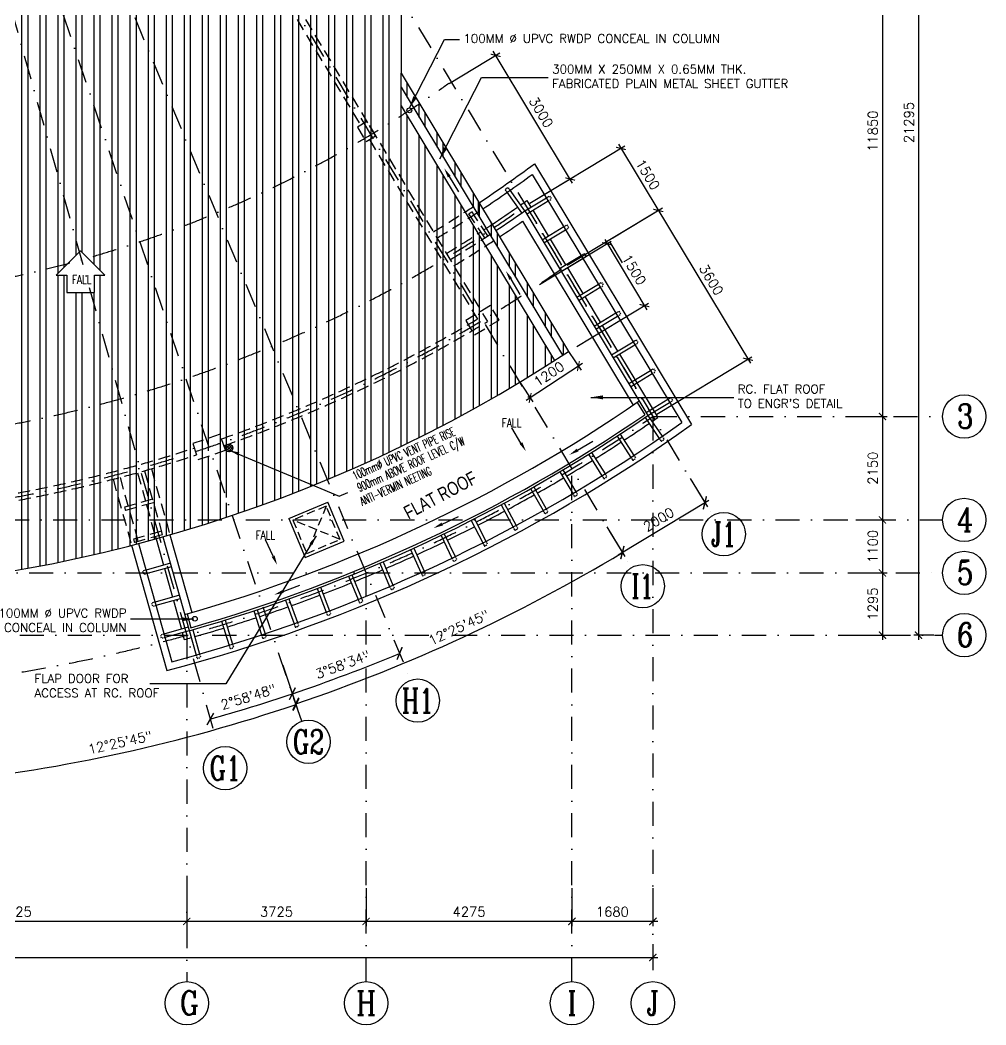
# Model space of a CAD drawing. Extents: x 2879167 to 2959690, y -882003 to -585933.
# Drawn here: x 2919544 to 2939605, y -626354 to -605484 of the extents above; entities that cross this region are included whole.
import ezdxf
from ezdxf.enums import TextEntityAlignment as Align

# ---------------------------------------------------------------- set-up
doc = ezdxf.new("R2010")
doc.units = 0
doc.header["$LTSCALE"] = 1000
doc.header["$MEASUREMENT"] = 0
doc.header["$PDMODE"] = 66
for name, pattern in [('DASHDOT', [1, 0.5, -0.25, 0, -0.25]), ('HIDDEN', [0.375, 0.25, -0.125]), ('HIDDEN2', [0.1875, 0.125, -0.0625])]:
    doc.linetypes.add(name, pattern=pattern)
doc.layers.get('0').update_dxf_attribs({"linetype": 'CONTINUOUS'})
doc.layers.get('DEFPOINTS').update_dxf_attribs({"linetype": 'CONTINUOUS'})
for name, color, linetype in [('buildgLIne', 5, 'HIDDEN'), ('DIM', 5, 'CONTINUOUS'), ('GRID', 6, 'DASHDOT'), ('H', 6, 'CONTINUOUS'), ('h-roof', 1, 'CONTINUOUS'), ('LINE', 7, 'CONTINUOUS'), ('ROOF', 7, 'CONTINUOUS'), ('roof-hidden', 5, 'HIDDEN'), ('RWDP', 5, 'CONTINUOUS'), ('SPEC', 7, 'CONTINUOUS'), ('TEXT', 7, 'CONTINUOUS'), ('VP', 1, 'CONTINUOUS')]:
    doc.layers.add(name, color=color, linetype=linetype)
doc.styles.add('1', font='ROMANC.SHX', dxfattribs={"width": 0.65, "height": 0.5})
doc.styles.add('ROMANS', font='romans.shx')
doc.styles.get("Standard").update_dxf_attribs({"font": 'Helv.shx'})
doc.dimstyles.get("Standard").update_dxf_attribs({"dimscale": 5, "dimtxt": 1, "dimasz": 2, "dimexe": 1, "dimexo": 1, "dimgap": 1, "dimtad": 0, "dimtih": 1, "dimtoh": 1, "dimdec": 4, "dimzin": 0, "dimdsep": 46, "dimtxsty": 'ROMANS', "dimcen": 1, "dimadec": 0, "dimazin": 0, "dimtfac": 1, "dimtdec": 4, "dimtofl": 0, "dimtmove": 0, "dimatfit": 3, "dimfxl": 0, "dimtolj": 1, "dimtzin": 0, "dimarcsym": 0})
doc.dimstyles.new('STANDARD$0', dxfattribs={"dimscale": 0, "dimtxt": 8, "dimasz": 6, "dimexe": 1, "dimexo": 1, "dimgap": 3, "dimtad": 1, "dimdec": 0, "dimlfac": -1, "dimrnd": 1, "dimzin": 0, "dimdsep": 46, "dimtxsty": 'Standard', "dimcen": 0, "dimclrd": 5, "dimclre": 250, "dimadec": 0, "dimazin": 0, "dimtfac": 1, "dimtdec": 4, "dimtofl": 0, "dimtmove": 0, "dimatfit": 3, "dimfxl": 0, "dimtolj": 1, "dimtzin": 0, "dimarcsym": 0})

# ---------------------------------------------------------------- blocks, each defined once
blk = doc.blocks.new('_ARCHTICK')
at = {"color": 0, "linetype": 'ByBlock', "const_width": 0.15}
blk.add_lwpolyline([(-0.5, -0.5), (0.5, 0.5)], dxfattribs=at)
blk = doc.blocks.new('*D164')
at = {"layer": 'DEFPOINTS', "color": 0}
for p in [(2931773, -610056), (2934661, -612528), (2932687, -613717)]:
    blk.add_point(p, dxfattribs=at)
at = {"layer": 'DIM', "color": 0}
for p, q in [((2931858, -610004), (2932884, -609386)), ((2932747, -609352), (2934712, -612613)), ((2932772, -613666), (2934746, -612476))]:
    blk.add_line(p, q, dxfattribs=at)
at = {"layer": 'DIM', "color": 0, "xscale": 150, "yscale": 150, "zscale": 150}
for p, rotation in [((2932799, -609438), 121.0729510013651), ((2934661, -612528), 301.0729510013651)]:
    blk.add_blockref('_ARCHTICK', p, dxfattribs=dict(at, rotation=rotation))
at = {"layer": 'DIM', "color": 7, "insert": (2933901, -610879), "char_height": 200, "attachment_point": 5, "rotation": 301.073, "style": 'ROMANS'}
blk.add_mtext('\\A1;3600', dxfattribs=at)
blk = doc.blocks.new('*D165')
at = {"layer": 'DEFPOINTS', "color": 0}
for p in [(2930048, -609339), (2932799, -609438), (2930825, -610627)]:
    blk.add_point(p, dxfattribs=at)
at = {"layer": 'DIM', "color": 0}
for p, q in [((2930134, -609288), (2932108, -608098)), ((2931971, -608064), (2932850, -609523)), ((2930910, -610576), (2932884, -609386))]:
    blk.add_line(p, q, dxfattribs=at)
at = {"layer": 'DIM', "color": 0, "xscale": 150, "yscale": 150, "zscale": 150}
for p, rotation in [((2932023, -608149), 121.0729510013651), ((2932799, -609438), 301.0729510013651)]:
    blk.add_blockref('_ARCHTICK', p, dxfattribs=dict(at, rotation=rotation))
at = {"layer": 'DIM', "color": 7, "insert": (2932582, -608690), "char_height": 200, "attachment_point": 5, "rotation": 301.073, "style": 'ROMANS'}
blk.add_mtext('\\A1;1500', dxfattribs=at)
blk = doc.blocks.new('*D167')
at = {"layer": 'DEFPOINTS', "color": 0}
for p in [(2936645, -601866), (2936645, -613717), (2937455, -613717)]:
    blk.add_point(p, dxfattribs=at)
at = {"layer": 'DIM', "color": 0}
for p, q in [((2936745, -601866), (2937555, -601866)), ((2937455, -601766), (2937455, -613817)), ((2936745, -613717), (2937555, -613717))]:
    blk.add_line(p, q, dxfattribs=at)
at = {"layer": 'DIM', "color": 0, "xscale": 150, "yscale": 150, "zscale": 150}
for p, rotation in [((2937455, -601866), 90), ((2937455, -613717), 270)]:
    blk.add_blockref('_ARCHTICK', p, dxfattribs=dict(at, rotation=rotation))
at = {"layer": 'DIM', "color": 7, "insert": (2937255, -607791), "char_height": 200, "attachment_point": 5, "rotation": 90, "style": 'ROMANS'}
blk.add_mtext('\\A1;11850', dxfattribs=at)
blk = doc.blocks.new('*D168')
at = {"layer": 'DEFPOINTS', "color": 0}
for p in [(2936805, -613717), (2936805, -615866), (2937455, -615866)]:
    blk.add_point(p, dxfattribs=at)
at = {"layer": 'DIM', "color": 0}
for p, q in [((2936905, -613717), (2937555, -613717)), ((2937455, -613617), (2937455, -615966)), ((2936905, -615866), (2937555, -615866))]:
    blk.add_line(p, q, dxfattribs=at)
at = {"layer": 'DIM', "color": 0, "xscale": 150, "yscale": 150, "zscale": 150}
for p, rotation in [((2937455, -613717), 90), ((2937455, -615866), 270)]:
    blk.add_blockref('_ARCHTICK', p, dxfattribs=dict(at, rotation=rotation))
at = {"layer": 'DIM', "color": 7, "insert": (2937255, -614791), "char_height": 200, "attachment_point": 5, "rotation": 90, "style": 'ROMANS'}
blk.add_mtext('\\A1;2150', dxfattribs=at)
blk = doc.blocks.new('*D169')
at = {"layer": 'DEFPOINTS', "color": 0}
for p in [(2936805, -615866), (2936805, -616966), (2937455, -616966)]:
    blk.add_point(p, dxfattribs=at)
at = {"layer": 'DIM', "color": 0}
for p, q in [((2936905, -615866), (2937555, -615866)), ((2937455, -615766), (2937455, -617066)), ((2936905, -616966), (2937555, -616966))]:
    blk.add_line(p, q, dxfattribs=at)
at = {"layer": 'DIM', "color": 0, "xscale": 150, "yscale": 150, "zscale": 150}
for p, rotation in [((2937455, -615866), 90), ((2937455, -616966), 270)]:
    blk.add_blockref('_ARCHTICK', p, dxfattribs=dict(at, rotation=rotation))
at = {"layer": 'DIM', "color": 7, "insert": (2937255, -616416), "char_height": 200, "attachment_point": 5, "rotation": 90, "style": 'ROMANS'}
blk.add_mtext('\\A1;1100', dxfattribs=at)
blk = doc.blocks.new('A$C20F67EEF')
at = {"layer": 'LINE', "color": 5}
blk.add_line((33, 200), (33, 571), dxfattribs=at)
blk.add_solid([(0, 200), (67, 200), (33, 0)], dxfattribs=at)
blk = doc.blocks.new('*D177')
at = {"layer": 'DEFPOINTS', "color": 0}
for p in [(2914231, -586966), (2914231, -586966), (2924967, -618785), (2917884, -620514), (2920442, -620949)]:
    blk.add_point(p, dxfattribs=at)
at = {"layer": 'DIM'}
for p, q in [((2924999, -618880), (2925307, -619794)), ((2917895, -620614), (2917982, -621408))]:
    blk.add_line(p, q, dxfattribs=at)
blk.add_arc((2914231, -586966), 34546, 276.2146, 288.6438, dxfattribs=at)
at = {"layer": 'DIM', "xscale": 200, "yscale": 200, "zscale": 200}
for p, rotation in [((2925275, -619699), 18.64377093083684), ((2917971, -621309), 186.2145905017483)]:
    blk.add_blockref('_ARCHTICK', p, dxfattribs=dict(at, rotation=rotation))
at = {"layer": 'DIM', "color": 7, "insert": (2921620, -620488), "char_height": 200, "attachment_point": 5, "rotation": 12.4292, "style": 'ROMANS'}
blk.add_mtext('\\A1;12°25\'45"', dxfattribs=at)
blk = doc.blocks.new('*D178')
at = {"layer": 'DEFPOINTS', "color": 0}
for p in [(2914231, -586966), (2914231, -586966), (2931679, -615920), (2924967, -618785), (2927606, -618803)]:
    blk.add_point(p, dxfattribs=at)
at = {"layer": 'DIM'}
for p, q in [((2931731, -616006), (2932106, -616628)), ((2924999, -618880), (2925302, -619780))]:
    blk.add_line(p, q, dxfattribs=at)
blk.add_arc((2914231, -586966), 34532, 288.6438, 301.073, dxfattribs=at)
at = {"layer": 'DIM', "xscale": 200, "yscale": 200, "zscale": 200}
for p, rotation in [((2932054, -616543), 31.07295125743982), ((2925270, -619686), 198.6437709308354)]:
    blk.add_blockref('_ARCHTICK', p, dxfattribs=dict(at, rotation=rotation))
at = {"layer": 'DIM', "color": 7, "insert": (2928656, -618100), "char_height": 200, "attachment_point": 5, "rotation": 24.8584, "style": 'ROMANS'}
blk.add_mtext('\\A1;12°25\'45"', dxfattribs=at)
blk = doc.blocks.new('*D132')
at = {"layer": 'DEFPOINTS', "color": 0}
for p in [(2936805, -616966), (2936805, -618259), (2937455, -618259)]:
    blk.add_point(p, dxfattribs=at)
at = {"layer": 'DIM', "color": 0}
for p, q in [((2937455, -616866), (2937455, -618359)), ((2936905, -616966), (2937555, -616966)), ((2936905, -618259), (2937555, -618259))]:
    blk.add_line(p, q, dxfattribs=at)
at = {"layer": 'DIM', "color": 0, "xscale": 150, "yscale": 150, "zscale": 150}
for p, rotation in [((2937455, -616966), 90), ((2937455, -618259), 270)]:
    blk.add_blockref('_ARCHTICK', p, dxfattribs=dict(at, rotation=rotation))
at = {"layer": 'DIM', "color": 7, "insert": (2937255, -617612), "char_height": 200, "attachment_point": 5, "rotation": 90, "style": 'ROMANS'}
blk.add_mtext('\\A1;1295', dxfattribs=at)
blk = doc.blocks.new('*D133')
at = {"layer": 'DEFPOINTS', "color": 0}
for p in [(2938621, -596966), (2938205, -618259), (2938621, -618259)]:
    blk.add_point(p, dxfattribs=at)
at = {"layer": 'DIM', "color": 0}
for p, q in [((2938205, -596866), (2938205, -618359)), ((2938521, -596966), (2938105, -596966)), ((2938521, -618259), (2938105, -618259))]:
    blk.add_line(p, q, dxfattribs=at)
at = {"layer": 'DIM', "color": 0, "xscale": 150, "yscale": 150, "zscale": 150}
for p, rotation in [((2938205, -596966), 90), ((2938205, -618259), 270)]:
    blk.add_blockref('_ARCHTICK', p, dxfattribs=dict(at, rotation=rotation))
at = {"layer": 'DIM', "color": 7, "insert": (2938005, -607612), "char_height": 200, "attachment_point": 5, "rotation": 90, "style": 'ROMANS'}
blk.add_mtext('\\A1;21295', dxfattribs=at)
blk = doc.blocks.new('*D134')
at = {"layer": 'DEFPOINTS', "color": 0}
for p in [(2895776, -624580), (2932687, -624580), (2932687, -624954)]:
    blk.add_point(p, dxfattribs=at)
at = {"layer": 'DIM', "color": 0}
for p, q in [((2895776, -624680), (2895776, -625054)), ((2932687, -624680), (2932687, -625054)), ((2895676, -624954), (2932787, -624954))]:
    blk.add_line(p, q, dxfattribs=at)
at = {"layer": 'DIM', "color": 0, "xscale": 150, "yscale": 150, "zscale": 150, "rotation": 180}
blk.add_blockref('_ARCHTICK', (2895776, -624954), dxfattribs=at)
at = {"layer": 'DIM', "color": 0, "xscale": 150, "yscale": 150, "zscale": 150}
blk.add_blockref('_ARCHTICK', (2932687, -624954), dxfattribs=at)
at = {"layer": 'DIM', "color": 7, "insert": (2914231, -624754), "char_height": 200, "attachment_point": 5, "style": 'ROMANS'}
blk.add_mtext('\\A1;36910', dxfattribs=at)
blk = doc.blocks.new('*D137')
at = {"layer": 'DEFPOINTS', "color": 0}
for p in [(2931006, -623417), (2932687, -623417), (2931006, -624204)]:
    blk.add_point(p, dxfattribs=at)
at = {"layer": 'DIM', "color": 0}
for p, q in [((2931006, -623517), (2931006, -624304)), ((2932687, -623517), (2932687, -624304)), ((2932787, -624204), (2930906, -624204))]:
    blk.add_line(p, q, dxfattribs=at)
at = {"layer": 'DIM', "color": 0, "xscale": 150, "yscale": 150, "zscale": 150, "rotation": 180}
blk.add_blockref('_ARCHTICK', (2931006, -624204), dxfattribs=at)
at = {"layer": 'DIM', "color": 0, "xscale": 150, "yscale": 150, "zscale": 150}
blk.add_blockref('_ARCHTICK', (2932687, -624204), dxfattribs=at)
at = {"layer": 'DIM', "color": 7, "insert": (2931846, -624004), "char_height": 200, "attachment_point": 5, "style": 'ROMANS'}
blk.add_mtext('\\A1;1680', dxfattribs=at)
blk = doc.blocks.new('*D138')
at = {"layer": 'DEFPOINTS', "color": 0}
for p in [(2926731, -623417), (2931006, -623417), (2926731, -624204)]:
    blk.add_point(p, dxfattribs=at)
at = {"layer": 'DIM', "color": 0}
for p, q in [((2926731, -623517), (2926731, -624304)), ((2931006, -623517), (2931006, -624304)), ((2931106, -624204), (2926631, -624204))]:
    blk.add_line(p, q, dxfattribs=at)
at = {"layer": 'DIM', "color": 0, "xscale": 150, "yscale": 150, "zscale": 150, "rotation": 180}
blk.add_blockref('_ARCHTICK', (2926731, -624204), dxfattribs=at)
at = {"layer": 'DIM', "color": 0, "xscale": 150, "yscale": 150, "zscale": 150}
blk.add_blockref('_ARCHTICK', (2931006, -624204), dxfattribs=at)
at = {"layer": 'DIM', "color": 7, "insert": (2928869, -624004), "char_height": 200, "attachment_point": 5, "style": 'ROMANS'}
blk.add_mtext('\\A1;4275', dxfattribs=at)
blk = doc.blocks.new('*D139')
at = {"layer": 'DEFPOINTS', "color": 0}
for p in [(2926731, -623417), (2931006, -623417), (2926731, -624204)]:
    blk.add_point(p, dxfattribs=at)
at = {"layer": 'DIM', "color": 0}
for p, q in [((2926731, -623517), (2926731, -624304)), ((2931006, -623517), (2931006, -624304)), ((2931106, -624204), (2926631, -624204))]:
    blk.add_line(p, q, dxfattribs=at)
at = {"layer": 'DIM', "color": 0, "xscale": 150, "yscale": 150, "zscale": 150}
for p, rotation in [((2926731, -624204), 180.0000000800413), ((2931006, -624204), 8.004125362504055e-08)]:
    blk.add_blockref('_ARCHTICK', p, dxfattribs=dict(at, rotation=rotation))
at = {"layer": 'DIM', "color": 7, "insert": (2928869, -624004), "char_height": 200, "attachment_point": 5, "rotation": 0, "style": 'ROMANS'}
blk.add_mtext('\\A1;4275', dxfattribs=at)
blk = doc.blocks.new('*D143')
at = {"layer": 'DEFPOINTS', "color": 0}
for p in [(2923006, -623554), (2926731, -623554), (2923006, -624204)]:
    blk.add_point(p, dxfattribs=at)
at = {"layer": 'DIM', "color": 0}
for p, q in [((2923006, -623654), (2923006, -624304)), ((2926731, -623654), (2926731, -624304)), ((2926831, -624204), (2922906, -624204))]:
    blk.add_line(p, q, dxfattribs=at)
at = {"layer": 'DIM', "color": 0, "xscale": 150, "yscale": 150, "zscale": 150}
for p, rotation in [((2923006, -624204), 180.0000000533608), ((2926731, -624204), 5.336083575002704e-08)]:
    blk.add_blockref('_ARCHTICK', p, dxfattribs=dict(at, rotation=rotation))
at = {"layer": 'DIM', "color": 7, "insert": (2924869, -624004), "char_height": 200, "attachment_point": 5, "rotation": 0, "style": 'ROMANS'}
blk.add_mtext('\\A1;3725', dxfattribs=at)
blk = doc.blocks.new('*D144')
at = {"layer": 'DEFPOINTS', "color": 0}
for p in [(2915881, -623554), (2923006, -623554), (2915881, -624204)]:
    blk.add_point(p, dxfattribs=at)
at = {"layer": 'DIM', "color": 0}
for p, q in [((2915881, -623654), (2915881, -624304)), ((2923006, -623654), (2923006, -624304)), ((2923106, -624204), (2915781, -624204))]:
    blk.add_line(p, q, dxfattribs=at)
at = {"layer": 'DIM', "color": 0, "xscale": 150, "yscale": 150, "zscale": 150}
for p, rotation in [((2915881, -624204), 180.0000000533608), ((2923006, -624204), 5.336083575002704e-08)]:
    blk.add_blockref('_ARCHTICK', p, dxfattribs=dict(at, rotation=rotation))
at = {"layer": 'DIM', "color": 7, "insert": (2919444, -624004), "char_height": 200, "attachment_point": 5, "rotation": 0, "style": 'ROMANS'}
blk.add_mtext('\\A1;7125', dxfattribs=at)
blk = doc.blocks.new('*D146')
at = {"layer": 'DEFPOINTS', "color": 0}
for p in [(2929422, -606217), (2928371, -606851), (2930048, -609339)]:
    blk.add_point(p, dxfattribs=at)
at = {"layer": 'DIM', "color": 0}
for p, q in [((2928457, -606799), (2929508, -606166)), ((2931021, -608870), (2929371, -606132)), ((2930134, -609288), (2931055, -608733))]:
    blk.add_line(p, q, dxfattribs=at)
at = {"layer": 'DIM', "color": 0, "xscale": 150, "yscale": 150, "zscale": 150}
for p, rotation in [((2929422, -606217), 121.0729509419618), ((2930969, -608784), 301.0729509419618)]:
    blk.add_blockref('_ARCHTICK', p, dxfattribs=dict(at, rotation=rotation))
at = {"layer": 'DIM', "color": 7, "insert": (2930367, -607398), "char_height": 200, "attachment_point": 5, "rotation": 301.073, "style": 'ROMANS'}
blk.add_mtext('\\A1;3000', dxfattribs=at)
blk = doc.blocks.new('*D148')
at = {"layer": 'DEFPOINTS', "color": 0}
for p in [(2933413, -614923), (2931731, -616006), (2932054, -616543)]:
    blk.add_point(p, dxfattribs=at)
at = {"layer": 'DIM'}
for p, q in [((2933465, -615008), (2933819, -615596)), ((2933853, -615459), (2931969, -616594)), ((2931782, -616091), (2932106, -616628))]:
    blk.add_line(p, q, dxfattribs=at)
at = {"layer": 'DIM', "xscale": 200, "yscale": 200, "zscale": 200}
for p, rotation in [((2933767, -615510), 31.07295101400814), ((2932054, -616543), 211.0729510140081)]:
    blk.add_blockref('_ARCHTICK', p, dxfattribs=dict(at, rotation=rotation))
at = {"layer": 'DIM', "color": 7, "insert": (2932807, -615855), "char_height": 200, "attachment_point": 5, "rotation": 31.073, "style": 'ROMANS'}
blk.add_mtext('\\A1;2000', dxfattribs=at)
blk = doc.blocks.new('*D149')
at = {"layer": 'DEFPOINTS', "color": 0}
for p in [(2914231, -586966), (2914231, -586966), (2927659, -619193), (2925948, -619212), (2925388, -620034)]:
    blk.add_point(p, dxfattribs=at)
at = {"layer": 'DIM'}
blk.add_arc((2914231, -586966), 34310, 288.6438, 292.6199, dxfattribs=at)
at = {"layer": 'DIM', "xscale": 200, "yscale": 200, "zscale": 200}
for p, rotation in [((2927427, -618636), 22.61986495981735), ((2925199, -619475), 198.6437706189751)]:
    blk.add_blockref('_ARCHTICK', p, dxfattribs=dict(at, rotation=rotation))
at = {"layer": 'DIM', "color": 7, "insert": (2926243, -618870), "char_height": 200, "attachment_point": 5, "rotation": 20.6318, "style": 'ROMANS'}
blk.add_mtext('\\A1;3°58\'34"', dxfattribs=at)
blk = doc.blocks.new('*D152')
at = {"layer": 'DEFPOINTS', "color": 0}
for p in [(2914231, -586966), (2914231, -586966), (2924066, -619836), (2925392, -620047), (2923657, -620582)]:
    blk.add_point(p, dxfattribs=at)
at = {"layer": 'DIM'}
blk.add_arc((2914231, -586966), 34310, 285.6639, 288.6438, dxfattribs=at)
at = {"layer": 'DIM', "xscale": 200, "yscale": 200, "zscale": 200}
for p, rotation in [((2925199, -619475), 18.64377421588771), ((2923495, -620001), 195.6638581656817)]:
    blk.add_blockref('_ARCHTICK', p, dxfattribs=dict(at, rotation=rotation))
at = {"layer": 'DIM', "color": 7, "insert": (2924286, -619540), "char_height": 200, "attachment_point": 5, "rotation": 17.1538, "style": 'ROMANS'}
blk.add_mtext('\\A1;2°58\'48"', dxfattribs=at)
blk = doc.blocks.new('*D156')
at = {"layer": 'DEFPOINTS', "color": 0}
for p in [(2930882, -612280), (2929867, -612920), (2930138, -613332)]:
    blk.add_point(p, dxfattribs=at)
at = {"layer": 'DIM', "color": 0}
for p, q in [((2930937, -612364), (2931195, -612755)), ((2931223, -612616), (2930054, -613387)), ((2929922, -613004), (2930193, -613415))]:
    blk.add_line(p, q, dxfattribs=at)
at = {"layer": 'DIM', "color": 0, "xscale": 150, "yscale": 150, "zscale": 150}
for p, rotation in [((2931140, -612671), 33.40434451257388), ((2930138, -613332), 213.4043445125738)]:
    blk.add_blockref('_ARCHTICK', p, dxfattribs=dict(at, rotation=rotation))
at = {"layer": 'DIM', "color": 7, "insert": (2930529, -612835), "char_height": 200, "attachment_point": 5, "rotation": 33.4043, "style": 'ROMANS'}
blk.add_mtext('\\A1;1200', dxfattribs=at)
blk = doc.blocks.new('*D182')
at = {"layer": 'DEFPOINTS', "color": 0}
for p in [(2930248, -611026), (2932513, -611414), (2931023, -612312)]:
    blk.add_point(p, dxfattribs=at)
at = {"layer": 'DIM', "color": 0}
for p, q in [((2930334, -610975), (2931823, -610077)), ((2931686, -610043), (2932564, -611500)), ((2931108, -612261), (2932598, -611363))]:
    blk.add_line(p, q, dxfattribs=at)
at = {"layer": 'DIM', "color": 0, "xscale": 150, "yscale": 150, "zscale": 150}
for p, rotation in [((2931738, -610129), 121.0729509419618), ((2932513, -611414), 301.0729509419618)]:
    blk.add_blockref('_ARCHTICK', p, dxfattribs=dict(at, rotation=rotation))
at = {"layer": 'DIM', "color": 7, "insert": (2932297, -610668), "char_height": 200, "attachment_point": 5, "rotation": 301.073, "style": 'ROMANS'}
blk.add_mtext('\\A1;1500', dxfattribs=at)

msp = doc.modelspace()

# ---------------------------------------------------------------- hatches: boundary and pattern name
at = {"layer": 'h-roof', "ltscale": 0.1}
h = msp.add_hatch(dxfattribs=at)
h.set_pattern_fill('ANSI32', color=1, scale=1000, angle=45, style=0)
h.set_pattern_definition([(90, (4136457.9, 1891354.8), (-375, 1e-13), []), (90, (4136582.9, 1891479.8), (-375, 1e-13), [])])
h.paths.add_polyline_path([(2930643.4, -612554.7), (2927457.1, -607267.1), (2927457.1, -606588.9), (2927457.1, -595815.6), (2901005.2, -595815.6), (2901005.2, -606588.9), (2901005.2, -606588.9), (2901005.2, -607267.1), (2897818.9, -612554.7, 0.2931328)])
h.paths.add_polyline_path([(2904600, -614296), (2904579.3, -614316.7), (2904607.5, -614345), (2904635.8, -614316.7, 0.1316525)], flags=16)
h.paths.add_polyline_path([(2904630, -615451.1), (2904582.1, -615593.2, 0.000149), (2904599.1, -615598.9), (2904647.1, -615456.8, -0.0001497)], flags=16)
h.paths.add_polyline_path([(2904897.3, -614396.1), (2905039.4, -614444), (2905004.2, -614548.3), (2904941.7, -614527.2), (2904862.1, -614500.4)], flags=16)
h.paths.add_polyline_path([(2907158.2, -610783.8), (2907662.2, -610279.8), (2908166.2, -610783.8), (2907950.2, -610783.8), (2907950.2, -611143.8), (2907374.2, -611143.8), (2907374.2, -610783.8)], flags=16)
h.paths.add_polyline_path([(2911020, -615762.1), (2911169.1, -615778.4), (2911157.2, -615887.8), (2911091.6, -615880.7), (2910986, -616849.9, 0.0001497), (2911003.9, -616851.9), (2910987.7, -617001, -0.0004469), (2910934, -616995.1), (2910950.2, -616846, 0.0001497), (2910968.1, -616848), (2911073.7, -615878.7), (2911008.1, -615871.6)], flags=16)
h.paths.add_polyline_path([(2907374.2, -601340.8), (2907374.2, -600980.8), (2907158.2, -600980.8), (2907662.2, -600476.8), (2908166.2, -600980.8), (2907950.2, -600980.8), (2907950.2, -601340.8)], flags=16)
h.paths.add_polyline_path([(2917494.2, -616848), (2917388.6, -615878.7), (2917370.7, -615880.7), (2917476.3, -616849.9, 0.0001497)], flags=16)
h.paths.add_polyline_path([(2917458.4, -616851.9, 0.0002636), (2917489.9, -616848.4, -0.0002636), (2917458.4, -616851.9), (2917474.6, -617001, 0.0002298), (2917502.2, -616998, -0.0002298), (2917474.6, -617001)], flags=16)
h.paths.add_polyline_path([(2920296.2, -610783.8), (2920800.2, -610279.8), (2921304.2, -610783.8), (2921088.2, -610783.8), (2921088.2, -611143.8), (2920512.2, -611143.8), (2920512.2, -610783.8)], flags=16)
h.paths.add_polyline_path([(2920296.2, -600980.8), (2920800.2, -600476.8), (2921304.2, -600980.8), (2921088.2, -600980.8), (2921088.2, -601340.8), (2920512.2, -601340.8), (2920512.2, -600980.8)], flags=16)
h.paths.add_polyline_path([(2923422.9, -614444), (2923565, -614396.1), (2923600.2, -614500.4), (2923537.7, -614521.5), (2923849.4, -615445.3, 0.0001497), (2923866.4, -615439.5), (2923914.4, -615581.7, -0.0004469), (2923863.2, -615598.9), (2923815.3, -615456.8, 0.0001497), (2923832.3, -615451.1), (2923520.6, -614527.2), (2923458.1, -614548.3)], flags=16)
h.paths.add_polyline_path([(2923903.8, -614296), (2923883.1, -614316.7), (2923911.4, -614345), (2923939.6, -614316.7, 0.1316525)], flags=16)
h.paths.add_polyline_path([(2909682.1, -595615.6), (2909682.1, -595465.6), (2901005.2, -595465.6), (2901005.2, -595615.6)])
h.paths.add_polyline_path([(2914231.2, -595615.6), (2914231.2, -595465.6), (2909682.1, -595465.6), (2909682.1, -595615.6)])
h.paths.add_polyline_path([(2918780.3, -595615.6), (2918780.3, -595465.6), (2914231.2, -595465.6), (2914231.2, -595615.6)])
h.paths.add_polyline_path([(2927457.1, -595615.6), (2927457.1, -595465.6), (2918780.3, -595465.6), (2918780.3, -595615.6)])
h.paths.add_polyline_path([(2930811.5, -612446.1, 0.0012344), (2930937.1, -612363.9), (2927457.1, -606588.9), (2927457.1, -606879.6)])
h.paths.add_polyline_path([(2905558.1, -615697), (2905348.5, -616444.3), (2905059.7, -616363.3), (2905269.3, -615616)], flags=24)
h.paths.add_polyline_path([(2913262.5, -607590.4), (2915372.5, -607590.4), (2915372.5, -607170.4), (2913262.5, -607170.4)], flags=24)

# ---------------------------------------------------------------- linework, layer by layer
at = {"ltscale": 0.1}
msp.add_line((2927457.1, -607267.1), (2927457.1, -606588.9), dxfattribs=at)
for p, q in [((2925126.1, -615833), (2925936.5, -615495.3)), ((2926274.2, -616305.8), (2925936.5, -615495.3)), ((2925126.1, -615833), (2925463.8, -616643.5)), ((2925463.8, -616643.5), (2926274.2, -616305.8))]:
    msp.add_line(p, q)
at = {"color": 1, "linetype": 'HIDDEN', "ltscale": 0.7}
for p, q in [((2925902.1, -615579), (2925209.8, -615867.5)), ((2925902.1, -615579), (2925498.2, -616559.8)), ((2926190.5, -616271.3), (2925902.1, -615579)), ((2925209.8, -615867.5), (2925498.2, -616559.8)), ((2926190.5, -616271.3), (2925209.8, -615867.5)), ((2925498.2, -616559.8), (2926190.5, -616271.3))]:
    msp.add_line(p, q, dxfattribs=at)
at = {"layer": 'buildgLIne'}
for p, q in [((2923167.5, -601940.6), (2926618.3, -607667.3)), ((2923342.6, -601940.6), (2929250.2, -611744.2)), ((2926799, -607967.1), (2929044.3, -611693.2)), ((2922270.8, -614803.7), (2922655.4, -616175.1))]:
    msp.add_line(p, q, dxfattribs=at)
for points in [[(2926747.4, -607589.8), (2926550.3, -607708.2), (2926730.4, -608008.3), (2926927.6, -607889.9)], [(2929494.6, -611713.8), (2929313.9, -611414.1), (2928800, -611723.7), (2928980.7, -612023.5)], [(2923810.2, -614419), (2923698.3, -614087.4), (2923129.8, -614279.2), (2923241.7, -614610.8)]]:
    msp.add_lwpolyline(points, close=True, dxfattribs=at)
for radius, start, end in [(28825, 289.24009, 300.92387), (28975, 289.23701, 301.22126), (28825, 276.81091, 288.04745), (28975, 276.80783, 288.05053)]:
    msp.add_arc((2914231.2, -586965.6), radius, start, end, dxfattribs=at)
at = {"layer": 'GRID'}
for p, q in [((2915944.2, -585933.4), (2933927.5, -615776.5)), ((2914231.2, -586965.6), (2932244.1, -616857.8)), ((2914231.2, -586965.6), (2927659.2, -619193)), ((2925392.3, -620046.6), (2914231.2, -586965.6)), ((2914231.2, -586965.6), (2923661, -620594.6)), ((2930009.6, -609274.7), (2932686.6, -613717.2)), ((2932686.6, -613717.2), (2938704.8, -613717.2)), ((2932686.6, -613717.2), (2932686.6, -625453.9)), ((2931006.2, -625453.9), (2931006.2, -614801.7)), ((2914231.2, -615865.6), (2938704.8, -615865.6)), ((2901731.2, -616965.6), (2938704.8, -616965.6)), ((2926731.2, -625453.9), (2926731.2, -616965.6)), ((2905534.4, -618258.6), (2938704.8, -618258.6)), ((2923005.9, -618258.6), (2923005.9, -625453.9))]:
    msp.add_line(p, q, dxfattribs=at)
at = {"layer": 'GRID', "color": 7, "linetype": 'Continuous'}
for centre in [(2939154.8, -613717.6), (2939154.8, -615865.6), (2934159.7, -616161.9), (2939154.8, -616965.6), (2932476.3, -617243.3), (2939154.8, -618258.6), (2927803.1, -619619.4), (2925534.2, -620473.6), (2923803.5, -621021.5), (2923005.9, -625903.9), (2926731.2, -625903.9), (2931006.2, -625903.9), (2932686.6, -625903.9)]:
    msp.add_circle(centre, 450, dxfattribs=at)
at = {"layer": 'GRID'}
for radius, start, end in [(24400, 234.58389, 305.65132), (27400, 234.58389, 305.41611), (28900, 236.5473, 305.04123), (32500, 235.39893, 304.60107)]:
    msp.add_arc((2914231.2, -586965.6), radius, start, end, dxfattribs=at)
at = {"layer": 'H', "ltscale": 0.1}
msp.add_line((2931790.9, -610096.7), (2932049.2, -610525.3), dxfattribs=at)
at = {"layer": 'ROOF', "color": 3}
for p, q in [((2927457.1, -595465.6), (2927457.1, -606588.9)), ((2927457.1, -606588.9), (2930937.1, -612363.9))]:
    msp.add_line(p, q, dxfattribs=at)
at = {"layer": 'ROOF'}
for p, q in [((2930225.1, -608469.9), (2933489.2, -613886.6)), ((2930181.7, -608688.5), (2933289, -613845)), ((2929964.5, -609490.5), (2929662.3, -609060.4)), ((2930025.8, -609447.4), (2929723.8, -609017.4)), ((2930025.8, -609447.4), (2930475.7, -609176.3)), ((2930064.5, -609511.6), (2930514.4, -609240.6)), ((2930070.9, -609231.2), (2930154.5, -609369.9)), ((2930025.7, -609446.9), (2932585.9, -613695.5)), ((2930193.2, -609434.1), (2930514.6, -609967.6)), ((2930386, -610045.1), (2930835.8, -609774)), ((2930424.7, -610109.3), (2930874.5, -609838.3)), ((2930553.4, -610031.8), (2930874.8, -610565.3)), ((2930746.2, -610642.8), (2931196, -610371.7)), ((2930784.9, -610707), (2931234.7, -610436)), ((2930913.5, -610629.5), (2931235, -611163)), ((2931106.4, -611240.5), (2931556.2, -610969.5)), ((2931145.1, -611304.8), (2931594.9, -611033.7)), ((2931273.7, -611227.3), (2931595.2, -611760.7)), ((2931466.6, -611838.2), (2931916.4, -611567.2)), ((2931505.3, -611902.5), (2931955.1, -611631.4)), ((2931633.9, -611825), (2931955.4, -612358.4)), ((2931826.7, -612436), (2932276.6, -612164.9)), ((2931865.5, -612500.2), (2932315.3, -612229.1)), ((2931994.1, -612422.7), (2932787.2, -613738.8)), ((2932186.9, -613033.7), (2932636.7, -612762.6)), ((2932225.6, -613097.9), (2932675.4, -612826.9)), ((2932547.1, -613631.4), (2932996.9, -613360.3)), ((2932585.8, -613695.6), (2933035.6, -613424.6)), ((2932523.9, -613737.9), (2932820.1, -614171.4)), ((2932585.8, -613695.6), (2932882, -614129.1)), ((2931942.3, -614126.2), (2932229.1, -614565.9)), ((2932005.1, -614085.2), (2932291.9, -614524.9)), ((2931352.1, -614502.1), (2931629.3, -614947.9)), ((2931415.8, -614462.5), (2931692.9, -614908.2)), ((2930818.4, -614826.9), (2931085.8, -615278.6)), ((2930753.8, -614865.1), (2931021.4, -615316.8)), ((2930147.9, -615215.2), (2930405.6, -615672.6)), ((2930213.3, -615178.4), (2930470.9, -615635.7)), ((2929534.6, -615552.1), (2929782.4, -616014.9)), ((2929600.7, -615516.7), (2929848.4, -615979.5)), ((2928981, -615841.7), (2929218.7, -616309.7)), ((2928914.1, -615875.7), (2929151.9, -616343.8)), ((2922366.7, -616256.8), (2922520.6, -616805.6)), ((2922511.1, -616216.3), (2923199.6, -618671.6)), ((2928286.8, -616185.8), (2928514.4, -616658.9)), ((2928354.4, -616153.3), (2928581.9, -616626.3)), ((2921859.6, -616392.9), (2922588.7, -618993.1)), ((2922004.8, -616354.9), (2922693.3, -618810.5)), ((2927653, -616482.3), (2927870.3, -616960.2)), ((2927721.2, -616451.3), (2927938.5, -616929.1)), ((2922665, -616765.1), (2922159.5, -616906.9)), ((2922685.3, -616837.3), (2922179.8, -616979.1)), ((2922540.9, -616877.8), (2922706.9, -617470)), ((2927012.9, -616765.1), (2927219.8, -617247.6)), ((2927081.8, -616735.5), (2927288.7, -617217.9)), ((2926366.8, -617034), (2926563.3, -617520.8)), ((2926436.4, -617005.9), (2926632.8, -617492.7)), ((2925715.1, -617288.9), (2925901.1, -617779.8)), ((2925785.3, -617262.3), (2925971.2, -617753.2)), ((2922851.3, -617429.5), (2922345.8, -617571.3)), ((2922871.6, -617501.7), (2922366.1, -617643.5)), ((2925058.1, -617529.6), (2925233.4, -618024.5)), ((2925128.8, -617504.6), (2925304, -617999.4)), ((2922727.2, -617542.2), (2922893.2, -618134.4)), ((2924467.2, -617732.6), (2924631.7, -618231.1)), ((2923800.9, -617946.4), (2923954.6, -618448.3)), ((2924396, -617756.2), (2924560.6, -618254.7)), ((2923037.6, -618093.9), (2922532.1, -618235.6)), ((2923057.9, -618166.1), (2922552.4, -618307.8)), ((2923130, -618145.6), (2923271.8, -618651.1)), ((2923729.1, -617968.3), (2923882.9, -618470.3)), ((2922913.4, -618206.6), (2922953.9, -618351))]:
    msp.add_line(p, q, dxfattribs=at)
at = {"layer": 'ROOF', "color": 5, "linetype": 'HIDDEN2', "ltscale": 0.2}
for p, q in [((2929723.8, -609017.4), (2929680.7, -608956)), ((2929662.3, -609060.4), (2929619.2, -608999.1)), ((2930475.7, -609176.3), (2930539.9, -609137.6)), ((2930539.9, -609137.6), (2930578.6, -609201.8)), ((2930514.4, -609240.6), (2930578.6, -609201.8)), ((2930835.8, -609774), (2930900.1, -609735.3)), ((2930874.5, -609838.3), (2930938.8, -609799.6)), ((2930900.1, -609735.3), (2930938.8, -609799.6)), ((2931196, -610371.7), (2931260.3, -610333)), ((2931234.7, -610436), (2931299, -610397.3)), ((2931260.3, -610333), (2931299, -610397.3)), ((2931556.2, -610969.5), (2931620.4, -610930.8)), ((2931594.9, -611033.7), (2931659.1, -610995)), ((2931620.4, -610930.8), (2931659.1, -610995)), ((2931916.4, -611567.2), (2931980.6, -611528.5)), ((2931955.1, -611631.4), (2932019.3, -611592.7)), ((2931980.6, -611528.5), (2932019.3, -611592.7)), ((2932276.6, -612164.9), (2932340.8, -612126.2)), ((2932315.3, -612229.1), (2932379.5, -612190.4)), ((2932340.8, -612126.2), (2932379.5, -612190.4)), ((2932636.7, -612762.6), (2932701, -612723.9)), ((2932701, -612723.9), (2932739.7, -612788.1)), ((2932675.4, -612826.9), (2932739.7, -612788.1)), ((2932996.9, -613360.3), (2933061.2, -613321.6)), ((2933061.2, -613321.6), (2933099.9, -613385.9)), ((2933035.6, -613424.6), (2933099.9, -613385.9)), ((2932820.1, -614171.4), (2932862.4, -614233.3)), ((2932882, -614129.1), (2932924.4, -614190.9)), ((2932229.1, -614565.9), (2932270, -614628.8)), ((2932291.9, -614524.9), (2932332.8, -614587.7)), ((2931629.3, -614947.9), (2931668.9, -615011.6)), ((2931692.9, -614908.2), (2931732.5, -614971.9)), ((2931021.4, -615316.8), (2931059.6, -615381.4)), ((2931085.8, -615278.6), (2931124.1, -615343.1)), ((2930470.9, -615635.7), (2930507.7, -615701)), ((2930405.6, -615672.6), (2930442.4, -615737.9)), ((2929782.4, -616014.9), (2929817.8, -616081.1)), ((2929848.4, -615979.5), (2929883.8, -616045.6)), ((2929151.9, -616343.8), (2929185.8, -616410.6)), ((2929218.7, -616309.7), (2929252.6, -616376.6)), ((2928514.4, -616658.9), (2928546.9, -616726.5)), ((2928581.9, -616626.3), (2928614.5, -616693.9)), ((2922159.5, -616906.9), (2922087.3, -616927.1)), ((2922087.3, -616927.1), (2922107.6, -616999.3)), ((2922179.8, -616979.1), (2922107.6, -616999.3)), ((2927870.3, -616960.2), (2927901.3, -617028.5)), ((2927938.5, -616929.1), (2927969.6, -616997.4)), ((2927219.8, -617247.6), (2927249.4, -617316.5)), ((2927288.7, -617217.9), (2927318.3, -617286.9)), ((2926563.3, -617520.8), (2926591.4, -617590.4)), ((2926632.8, -617492.7), (2926660.9, -617562.2)), ((2922345.8, -617571.3), (2922273.6, -617591.5)), ((2922273.6, -617591.5), (2922293.9, -617663.7)), ((2922366.1, -617643.5), (2922293.9, -617663.7)), ((2925901.1, -617779.8), (2925927.6, -617850)), ((2925971.2, -617753.2), (2925997.7, -617823.3)), ((2925233.4, -618024.5), (2925258.4, -618095.2)), ((2925304, -617999.4), (2925329.1, -618070.1)), ((2922532.1, -618235.6), (2922459.9, -618255.9)), ((2922459.9, -618255.9), (2922480.2, -618328.1)), ((2922552.4, -618307.8), (2922480.2, -618328.1)), ((2924560.6, -618254.7), (2924584.1, -618325.9)), ((2924631.7, -618231.1), (2924655.3, -618302.3)), ((2923882.9, -618470.3), (2923904.9, -618542)), ((2923954.6, -618448.3), (2923976.6, -618520)), ((2923199.6, -618671.6), (2923219.9, -618743.8)), ((2923271.8, -618651.1), (2923292, -618723.3))]:
    msp.add_line(p, q, dxfattribs=at)
at = {"layer": 'ROOF', "color": 1}
for p, q in [((2929980.1, -609661.7), (2932280.9, -613480)), ((2922655.4, -616175.1), (2923107.6, -617787.9))]:
    msp.add_line(p, q, dxfattribs=at)
at = {"layer": 'ROOF', "color": 5}
for p, q in [((2932363.6, -613423.5), (2932518.7, -613680.9)), ((2923011.5, -617815.4), (2923092.5, -618104.3))]:
    msp.add_line(p, q, dxfattribs=at)
at = {"layer": 'ROOF', "color": 7}
msp.add_lwpolyline([(2920512.2, -610783.8), (2920512.2, -611143.8), (2921088.2, -611143.8), (2921088.2, -610783.8), (2921304.2, -610783.8), (2920800.2, -610279.8), (2920296.2, -610783.8)], close=True, dxfattribs=at)
at = {"layer": 'ROOF'}
for radius, start, end in [(26800, 303.63929, 306.64025), (26950, 303.625, 306.28886), (27325, 303.58995, 304.93291), (27325, 305.09017, 305.42806), (27475, 303.5762, 305.0906), (32075, 285.79783, 304.51366), (32425, 285.79638, 304.47648), (32575, 304.47555, 304.72512), (33100, 284.6252, 305.57817), (32950, 284.88134, 305.33712), (32575, 303.23992, 304.34364), (32575, 302.00338, 303.10801), (32575, 300.76684, 301.87146), (32575, 299.5303, 300.63492), (32575, 298.29375, 299.39838), (32575, 297.05721, 298.16184), (32575, 295.82067, 296.9253), (32575, 294.58413, 295.68875), (32575, 293.34759, 294.45221), (32575, 292.11104, 293.21567), (32575, 290.8745, 291.97913), (32575, 289.63796, 290.74258), (32575, 288.40142, 289.50604), (32575, 287.16487, 288.2695), (32575, 285.92769, 287.03296), (32575, 285.53194, 285.79577)]:
    msp.add_arc((2914231.2, -586965.6), radius, start, end, dxfattribs=at)
at = {"layer": 'ROOF', "color": 5, "linetype": 'HIDDEN2', "ltscale": 0.2}
for radius, start, end in [(26875, 304.93028, 305.09017), (33025, 304.34364, 304.47405), (33025, 303.10801, 303.23812), (33025, 301.87146, 302.00158), (33025, 300.63492, 300.76504), (33025, 299.39838, 299.5285), (33025, 298.16184, 298.29196), (33025, 296.9253, 297.05541), (33025, 295.68875, 295.81887), (33025, 294.45221, 294.58233), (33025, 293.21567, 293.34579), (33025, 291.97913, 292.10925), (33025, 290.74258, 290.8727), (33025, 289.50604, 289.63616), (33025, 288.2695, 288.39962), (33025, 287.03296, 287.16308), (33025, 285.79397, 285.92409)]:
    msp.add_arc((2914231.2, -586965.6), radius, start, end, dxfattribs=at)
at = {"layer": 'ROOF', "color": 1}
msp.add_arc((2914231.2, -586965.6), 27625, 303.5626, 304.75694, dxfattribs=at)
at = {"layer": 'ROOF', "color": 3}
msp.add_arc((2914231.2, -586965.6), 30400, 236.66479, 303.33521, dxfattribs=at)
at = {"layer": 'ROOF', "color": 5}
msp.add_arc((2914231.2, -586965.6), 32375, 285.88507, 304.3931, dxfattribs=at)
at = {"layer": 'roof-hidden', "color": 5, "linetype": 'HIDDEN'}
for p, q in [((2929060.4, -609249.7), (2929060.4, -609540.3)), ((2928908.1, -609568.5), (2928867, -609505.7)), ((2929195.3, -610008.1), (2928908.1, -609568.5)), ((2928971.7, -609527), (2928930.7, -609464.3)), ((2929258.9, -609966.5), (2928971.7, -609527)), ((2921474.8, -615020.6), (2921859.6, -616392.9)), ((2921620, -614982.7), (2922004.8, -616354.9)), ((2921982, -614884.7), (2922148, -615476.9)), ((2922126.4, -614844.2), (2922511.1, -616216.3)), ((2922292.4, -615436.4), (2921786.9, -615578.1)), ((2921786.9, -615578.1), (2921714.7, -615598.4)), ((2921714.7, -615598.4), (2921735, -615670.6)), ((2921807.2, -615650.3), (2921735, -615670.6)), ((2922312.7, -615508.6), (2921807.2, -615650.3)), ((2922168.3, -615549.1), (2922366.7, -616256.8)), ((2921973.2, -616242.5), (2921901, -616262.8)), ((2921901, -616262.8), (2921921.3, -616335)), ((2922478.7, -616100.8), (2921973.2, -616242.5)), ((2922499, -616173), (2921993.5, -616314.7)), ((2922354.6, -616213.5), (2922366.7, -616256.8)), ((2921993.5, -616314.7), (2921921.3, -616335))]:
    msp.add_line(p, q, dxfattribs=at)
for radius, start, end in [(26800, 301.23329, 303.63929), (26950, 301.2324, 303.625), (26875, 302.99672, 303.15875), (27325, 303.15875, 303.58995), (27325, 301.23021, 302.99939), (27475, 301.22935, 303.5762), (27625, 301.22935, 303.5626)]:
    msp.add_arc((2914231.2, -586965.6), radius, start, end, dxfattribs=at)
at = {"layer": 'RWDP', "color": 7, "ltscale": 0.1}
for p, q in [((2927457.1, -606879.6), (2930811.5, -612446.1)), ((2927457.1, -607267.1), (2930643.4, -612554.7))]:
    msp.add_line(p, q, dxfattribs=at)
at = {"layer": 'SPEC'}
for p, q in [((2928357.2, -605889.4), (2928669, -605889.4)), ((2929124.4, -606675.4), (2930512.8, -606675.4)), ((2923899.4, -614422.2), (2926167.9, -615368.6)), ((2926167.9, -615368.6), (2926354.5, -615294.5)), ((2925693.1, -616199), (2923816.2, -619267)), ((2923816.2, -619267), (2922238.6, -619267))]:
    msp.add_line(p, q, dxfattribs=at)
at = {"layer": 'SPEC', "color": 5}
for centre in [(2927628.8, -607358.3), (2923173.4, -617918.5)]:
    msp.add_circle(centre, 50, dxfattribs=at)
at = {"layer": 'SPEC'}
for points in [[(2924073.1, -614526.8), (2924097.6, -614464.8), (2923899.4, -614422.2)], [(2925558.6, -616350.7), (2925615, -616386.1), (2925693.1, -616199)]]:
    msp.add_solid(points, dxfattribs=at)
at = {"layer": 'VP', "color": 8, "ltscale": 100}
for p, q in [((2923805.8, -614394), (2923903.8, -614296)), ((2923903.8, -614450.6), (2923805.8, -614352.6)), ((2923826.5, -614429.9), (2923939.6, -614316.7)), ((2923939.6, -614429.9), (2923826.5, -614316.7)), ((2923960.3, -614394), (2923862.4, -614296)), ((2923862.4, -614450.6), (2923960.3, -614352.6))]:
    msp.add_line(p, q, dxfattribs=at)
at = {"layer": 'VP', "ltscale": 100}
msp.add_circle((2923883.1, -614373.3), 80, dxfattribs=at)

# ---------------------------------------------------------------- block references
at = {"color": 6, "ltscale": 0.1}
for p, rotation in [((2930021.2, -614457.4), 30.67780581638469), ((2928116.6, -616005.7), 295.2392833270555), ((2924853.1, -616814.5), 24.71244752277707), ((2924809.3, -617389.4), 290.5568031179218)]:
    msp.add_blockref('A$C20F67EEF', p, dxfattribs=dict(at, rotation=rotation))
at = {"layer": 'ROOF', "xscale": -1}
for p, rotation in [((2928325.7, -608580.7), 211.0729509831763), ((2929604, -610709.9), 211.073034203067)]:
    msp.add_blockref('A$C20F67EEF', p, dxfattribs=dict(at, rotation=rotation))
at = {"layer": 'ROOF', "rotation": 300.394164203817}
msp.add_blockref('A$C20F67EEF', (2930934.3, -614486.9), dxfattribs=at)

# ---------------------------------------------------------------- texts
at = {"layer": 'GRID', "color": 3, "style": '1'}
for s, width, p in [('3', 0.8, (2939174.3, -613710.7)), ('4', 0.8, (2939174.3, -615858.7)), ('J1', 0.7, (2934159.7, -616161.9)), ('5', 0.8, (2939174.3, -616958.7)), ('I1', 0.7, (2932476.3, -617243.3)), ('6', 0.8, (2939174.3, -618251.7)), ('H1', 0.7, (2927803.1, -619619.4)), ('G2', 0.7, (2925534.2, -620473.6)), ('G1', 0.7, (2923803.5, -621021.5)), ('H', 0.8, (2926731.2, -625903.9)), ('I', 0.8, (2931006.2, -625903.9)), ('J', 0.8, (2932686.6, -625903.9))]:
    msp.add_text(s, height=500, dxfattribs=dict(at, width=width)).set_placement(p, align=Align.MIDDLE_CENTER)
at = {"layer": 'GRID', "color": 3, "style": '1', "width": 0.8}
msp.add_text('G', height=500, rotation=0, dxfattribs=at).set_placement((2923062.6, -625897), align=Align.MIDDLE_CENTER)
at = {"layer": 'SPEC', "color": 7, "style": 'ROMANS', "width": 0.75}
msp.add_text('FALL', height=180, dxfattribs=at).set_placement((2920823.1, -610873.5, -4612.3), align=Align.MIDDLE_CENTER)
for p in [(2929752.1, -613850.5, -4612.3), (2924638.1, -616183, -4612.3)]:
    msp.add_text('FALL', height=180, rotation=0, dxfattribs=at).set_placement(p, align=Align.MIDDLE_CENTER)
at = {"layer": 'SPEC', "style": 'ROMANS', "width": 0.6}
for s, p in [('100mm%%C UPVC VENT PIPE RISE', (2927513.9, -614488.8)), ('900mm ABOVE ROOF LEVEL C/W', (2927666.3, -614721.2)), ('ANTI-VERMIN NEETING', (2927346.1, -615162.6))]:
    msp.add_text(s, height=180, rotation=24.16304, dxfattribs=at).set_placement(p, align=Align.MIDDLE)
at = {"layer": 'SPEC', "char_height": 180, "style": 'ROMANS'}
for s, insert, attachment_point in [('100MM %%C UPVC RWDP CONCEAL IN COLUMN', (2928751.5, -605866.5), 4), ('300MM X 250MM X 0.65MM THK.\\PFABRICATED PLAIN METAL SHEET GUTTER', (2930595.3, -606652.4), 4), ("RC. FLAT ROOF \\PTO ENGR'S DETAIL", (2934449.5, -613297.1), 4), ('100MM %%C UPVC RWDP\\PCONCEAL IN COLUMN', (2921755.6, -617951.5), 6), ('FLAP DOOR FOR\\PACCESS AT RC. ROOF', (2919842.8, -619310.1), 4)]:
    msp.add_mtext(s, dxfattribs=dict(at, insert=insert, attachment_point=attachment_point))
at = {"layer": 'TEXT', "color": 2, "width": 0.75}
msp.add_text('FLAT ROOF', height=280, rotation=27.97436, dxfattribs=at).set_placement((2927608.4, -615861))

# ---------------------------------------------------------------- dimensions: what is measured, and where the dimension line sits
at = {"layer": 'DIM'}
for base, line1, line2, picture, middle in [((2920442.3, -620949), ((2917884.3, -620514.1), (2914231.2, -586965.6)), ((2924966.7, -618785.2), (2914231.2, -586965.6)), '*D177', (2921619.5, -620488.3)), ((2927605.5, -618802.5), ((2924966.7, -618785.2), (2914231.2, -586965.6)), ((2914231.2, -586965.6), (2931678.9, -615920)), '*D178', (2928655.5, -618099.5)), ((2925948.4, -619212.5), ((2914231.2, -586965.6), (2927659.2, -619193)), ((2925388.1, -620034.2), (2914231.2, -586965.6)), '*D149', (2926243.4, -618869.8)), ((2924065.8, -619835.5), ((2914231.2, -586965.6), (2923657.4, -620582)), ((2925392.3, -620046.6), (2914231.2, -586965.6)), '*D152', (2924285.8, -619539.8))]:
    dim = msp.add_angular_dim_2l(base=base, line1=line1, line2=line2, dimstyle='Standard', override={"dimscale": 100, "dimtxt": 2, "dimtad": 1, "dimtih": 0, "dimtoh": 0, "dimdec": 0, "dimblk1": 'ARCHTICK', "dimblk2": 'ARCHTICK', "dimsah": 1, "dimcen": 0, "dimdle": 1, "dimclrd": 256, "dimclre": 256, "dimclrt": 7, "dimaunit": 1, "dimadec": 3, "dimtdec": 0, "dimtmove": 2, "dimldrblk": 'ARCHTICK', "dimlwd": 65535, "dimlwe": 65535}, dxfattribs=at)
    dim.commit()
    dim.dimension.update_dxf_attribs({"geometry": picture, "text_midpoint": middle})
for base, p1, p2, angle, text, picture, middle in [((2938204.8, -618258.6), (2938620.8, -596965.6), (2938620.8, -618258.6), 90, '21295', '*D133', (2938004.8, -607612.1)), ((2937454.8, -613717.2), (2936645.2, -601865.6), (2936645.2, -613717.2), 90, '11850', '*D167', (2937254.8, -607791.4)), ((2929422.3, -606217.4), (2930048.4, -609339.2), (2928371.2, -606850.8), 121.07295, '3000', '*D146', (2930367, -607397.6)), ((2932798.8, -609437.5), (2930048.4, -609339.2), (2930824.5, -610627.2), 301.07295, '1500', '*D165', (2932582, -608690.3)), ((2934660.8, -612527.5), (2931772.7, -610055.8), (2932686.6, -613717.2), 301.07295, '3600', '*D164', (2933901.1, -610879.3)), ((2932512.6, -611414.5), (2930247.9, -611026.5), (2931022.7, -612312.3), 121.07295, '1500', '*D182', (2932296.5, -610668.3)), ((2937454.8, -615865.6), (2936804.8, -613717.2), (2936804.8, -615865.6), 90, '2150', '*D168', (2937254.8, -614791.4)), ((2937454.8, -618258.6), (2936804.8, -616965.6), (2936804.8, -618258.6), 90, '1295', '*D132', (2937254.8, -617612.1))]:
    dim = msp.add_linear_dim(base=base, p1=p1, p2=p2, angle=angle, text=text, dimstyle='STANDARD$0', override={"dimscale": 100, "dimtxt": 2, "dimasz": 1.5, "dimgap": 1, "dimlfac": 1, "dimrnd": 0, "dimtxsty": 'ROMANS', "dimblk1": 'ARCHTICK', "dimblk2": 'ARCHTICK', "dimsah": 1, "dimdle": 1, "dimclrd": 0, "dimclre": 0, "dimclrt": 7, "dimtdec": 0, "dimtmove": 2}, dxfattribs=at)
    dim.commit()
    dim.dimension.update_dxf_attribs({"geometry": picture, "text_midpoint": middle})
for base, p1, p2, angle, override, picture, middle in [((2930138, -613331.8), (2930882, -612280.4), (2929866.6, -612920.4), 33.40434, {"dimscale": 100, "dimtxt": 2, "dimasz": 1.5, "dimgap": 1, "dimlfac": 1, "dimrnd": 0, "dimtxsty": 'ROMANS', "dimblk1": 'ARCHTICK', "dimblk2": 'ARCHTICK', "dimsah": 1, "dimdle": 1, "dimclrd": 0, "dimclre": 0, "dimclrt": 7, "dimtdec": 0, "dimtmove": 2}, '*D156', (2930528.7, -612834.6)), ((2932054.2, -616542.7), (2933413, -614922.7), (2931730.5, -616005.6), 31.07295, {"dimscale": 100, "dimtxt": 2, "dimasz": 2, "dimgap": 1, "dimlfac": 1, "dimrnd": 0, "dimtxsty": 'ROMANS', "dimblk1": 'ARCHTICK', "dimblk2": 'ARCHTICK', "dimsah": 1, "dimdle": 1, "dimclrd": 256, "dimclre": 256, "dimclrt": 7, "dimaunit": 1, "dimadec": 3, "dimtdec": 0, "dimtmove": 2, "dimldrblk": 'ARCHTICK', "dimlwd": 65535, "dimlwe": 65535}, '*D148', (2932807.4, -615855.3)), ((2937454.8, -616965.6), (2936804.8, -615865.6), (2936804.8, -616965.6), 90, {"dimscale": 100, "dimtxt": 2, "dimasz": 1.5, "dimgap": 1, "dimlfac": 1, "dimrnd": 0, "dimtxsty": 'ROMANS', "dimblk1": 'ARCHTICK', "dimblk2": 'ARCHTICK', "dimsah": 1, "dimdle": 1, "dimclrd": 0, "dimclre": 0, "dimclrt": 7, "dimtdec": 0, "dimtmove": 2}, '*D169', (2937254.8, -616415.6)), ((2915881.2, -624203.9), (2923005.9, -623553.9), (2915881.2, -623553.9), 180, {"dimscale": 100, "dimtxt": 2, "dimasz": 1.5, "dimgap": 1, "dimlfac": 1, "dimrnd": 0, "dimtxsty": 'ROMANS', "dimblk1": 'ARCHTICK', "dimblk2": 'ARCHTICK', "dimsah": 1, "dimdle": 1, "dimclrd": 0, "dimclre": 0, "dimclrt": 7, "dimtdec": 0, "dimtmove": 2}, '*D144', (2919443.5, -624003.9)), ((2923005.9, -624203.9), (2926731.2, -623553.9), (2923005.9, -623553.9), 180, {"dimscale": 100, "dimtxt": 2, "dimasz": 1.5, "dimgap": 1, "dimlfac": 1, "dimrnd": 0, "dimtxsty": 'ROMANS', "dimblk1": 'ARCHTICK', "dimblk2": 'ARCHTICK', "dimsah": 1, "dimdle": 1, "dimclrd": 0, "dimclre": 0, "dimclrt": 7, "dimtdec": 0, "dimtmove": 2}, '*D143', (2924868.5, -624003.9)), ((2926731.2, -624203.9), (2931006.2, -623416.8), (2926731.2, -623416.8), 180, {"dimscale": 100, "dimtxt": 2, "dimasz": 1.5, "dimgap": 1, "dimlfac": 1, "dimrnd": 0, "dimtxsty": 'ROMANS', "dimblk1": 'ARCHTICK', "dimblk2": 'ARCHTICK', "dimsah": 1, "dimdle": 1, "dimclrd": 0, "dimclre": 0, "dimclrt": 7, "dimtdec": 0, "dimtmove": 2}, '*D138', (2928868.7, -624003.9)), ((2926731.2, -624203.9), (2931006.2, -623416.8), (2926731.2, -623416.8), 180, {"dimscale": 100, "dimtxt": 2, "dimasz": 1.5, "dimgap": 1, "dimlfac": 1, "dimrnd": 0, "dimtxsty": 'ROMANS', "dimblk1": 'ARCHTICK', "dimblk2": 'ARCHTICK', "dimsah": 1, "dimdle": 1, "dimclrd": 0, "dimclre": 0, "dimclrt": 7, "dimtdec": 0, "dimtmove": 2}, '*D139', (2928868.7, -624003.9)), ((2931006.2, -624203.9), (2932686.6, -623416.8), (2931006.2, -623416.8), 180, {"dimscale": 100, "dimtxt": 2, "dimasz": 1.5, "dimgap": 1, "dimlfac": 1, "dimrnd": 0, "dimtxsty": 'ROMANS', "dimblk1": 'ARCHTICK', "dimblk2": 'ARCHTICK', "dimsah": 1, "dimdle": 1, "dimclrd": 0, "dimclre": 0, "dimclrt": 7, "dimtdec": 0, "dimtmove": 2}, '*D137', (2931846.4, -624003.9))]:
    dim = msp.add_linear_dim(base=base, p1=p1, p2=p2, angle=angle, dimstyle='STANDARD$0', override=override, dxfattribs=at)
    dim.commit()
    dim.dimension.update_dxf_attribs({"geometry": picture, "text_midpoint": middle})
dim = msp.add_linear_dim(base=(2932686.6, -624953.9), p1=(2895775.7, -624579.8), p2=(2932686.6, -624579.8), text='36910', dimstyle='STANDARD$0', override={"dimscale": 100, "dimtxt": 2, "dimasz": 1.5, "dimgap": 1, "dimlfac": 1, "dimrnd": 0, "dimtxsty": 'ROMANS', "dimblk1": 'ARCHTICK', "dimblk2": 'ARCHTICK', "dimsah": 1, "dimdle": 1, "dimclrd": 0, "dimclre": 0, "dimclrt": 7, "dimtdec": 0, "dimtmove": 2}, dxfattribs=at)
dim.commit()
dim.dimension.update_dxf_attribs({"geometry": '*D134', "text_midpoint": (2914231.2, -624753.9)})

# ---------------------------------------------------------------- leaders
at = {"layer": 'SPEC'}
for points in [[(2927632.6, -607306.6), (2928357.2, -605889.4)], [(2928264.4, -608363.1), (2929124.4, -606675.4)], [(2931397.9, -613320), (2934367, -613320)], [(2923153.6, -617928.6), (2921838.1, -617928.6)]]:
    msp.add_leader(points, dimstyle='Standard', override={"dimscale": 100, "dimtxt": 2, "dimasz": 2.5, "dimexe": 1, "dimexo": 1, "dimgap": 1, "dimtih": 0, "dimtoh": 0, "dimdec": 0, "dimtxsty": 'ROMANS', "dimcen": 0, "dimdle": 1, "dimclrt": 7, "dimtdec": 0}, dxfattribs=at)

doc.saveas('drawing.dxf')
